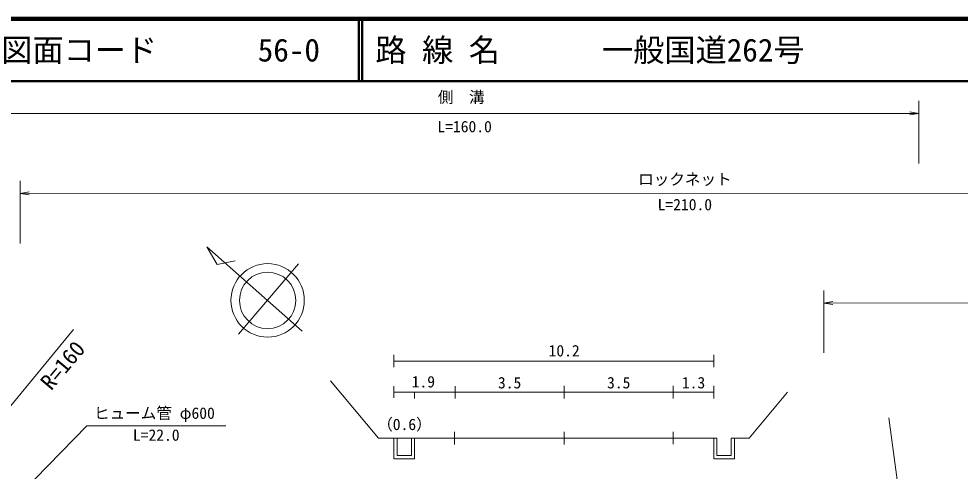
# Model space of a CAD drawing. Units: millimetres, scale not verified. Extents: x 40000 to 680000, y 20000 to 380000.
# Drawn here: x 123206 to 274169, y 307570 to 380000 of the extents above; entities that cross this region are included whole.
import ezdxf
from ezdxf.enums import TextEntityAlignment as Align

# ---------------------------------------------------------------- set-up
doc = ezdxf.new("R2010")
doc.units = ezdxf.units.MM
doc.header["$LTSCALE"] = 1000
for name, color, linetype, lineweight in [('M-BMK-SRVR', 3, 'Continuous', 13), ('M-STR-HTXT', 7, 'Continuous', 13), ('M-STR-STR3', 7, 'Continuous', 13), ('M-TTL', 2, 'Continuous', 140), ('M-TTL-LINE', 7, 'Continuous', 50)]:
    doc.layers.add(name, color=color, linetype=linetype, lineweight=lineweight)
doc.layers.add('M-TTL-TXT', color=7, linetype='Continuous')
doc.styles.add('ＭＳ ゴシック', font='')
doc.styles.get('ＭＳ ゴシック').set_extended_font_data('MS Gothic')

# ---------------------------------------------------------------- blocks, each defined once
blk = doc.blocks.new('open_arrow')
at = {"color": 0, "linetype": 'Continuous', "lineweight": -2}
blk.add_lwpolyline([(7.5, 1.25), (0, 0), (7.5, -1.25)], dxfattribs=at)

msp = doc.modelspace()

# ---------------------------------------------------------------- linework, layer by layer
at = {"layer": 'M-BMK-SRVR'}
for p, q in [((168644, 329988), (153360, 343504)), ((153360, 343504), (154993, 340645)), ((154993, 340645), (157888, 341263)), ((158411, 329489), (168056, 340771)), ((262751, 316107), (268334, 273815))]:
    msp.add_line(p, q, dxfattribs=at)
for radius in [5885, 4520]:
    msp.add_circle((163107, 334920), radius, dxfattribs=at)
at = {"layer": 'M-STR-HTXT'}
for p, q in [((131989, 330264), (102209, 294208)), ((183369, 326213), (183369, 324213)), ((234666, 326208), (234666, 324208)), ((183366, 325203), (234666, 325208)), ((180908, 312859), (173190, 322056)), ((183366, 321203), (183366, 319307)), ((183366, 320203), (193166, 320204)), ((186666, 320204), (186666, 319204)), ((193166, 321204), (193166, 319204)), ((193166, 320204), (210666, 320206)), ((210666, 321206), (210666, 319206)), ((210666, 320206), (228166, 320207)), ((228166, 321207), (228166, 319207)), ((228166, 320207), (234666, 320208)), ((234666, 321208), (234666, 319208)), ((240316, 312865), (246479, 320210)), ((180908, 312859), (186167, 312860)), ((183367, 312860), (183367, 309560)), ((183867, 312860), (183867, 310060)), ((186167, 312860), (235167, 312864)), ((186167, 312860), (186167, 310060)), ((186667, 312860), (186667, 309560)), ((193078, 313860), (193078, 311860)), ((210667, 313862), (210667, 311862)), ((228167, 313864), (228167, 311864)), ((234667, 312864), (234667, 309564)), ((235167, 312864), (235167, 310064)), ((237467, 312864), (240316, 312865)), ((237467, 312864), (237467, 310064)), ((237967, 312864), (237967, 309564)), ((183367, 309560), (186667, 309560)), ((183867, 310060), (186167, 310060)), ((234667, 309564), (237967, 309564)), ((235167, 310064), (237467, 310064))]:
    msp.add_line(p, q, dxfattribs=at)
at = {"layer": 'M-STR-STR3'}
for p, q in [((267549, 356858), (267548, 366858)), ((119399, 364845), (267548, 364858)), ((123400, 344046), (123399, 354046)), ((123399, 352046), (336650, 352065)), ((252324, 326496), (252323, 336496)), ((252323, 334496), (310459, 334501)), ((114030, 294284), (134085, 314821)), ((134085, 314821), (156422, 314823))]:
    msp.add_line(p, q, dxfattribs=at)
at = {"layer": 'M-TTL'}
msp.add_line((680000, 380000), (40000, 380000), dxfattribs=at)
at = {"layer": 'M-TTL-LINE'}
for p, q in [((177750, 380000), (177750, 370000)), ((178250, 380000), (178250, 370000)), ((40000, 370000), (680000, 370000))]:
    msp.add_line(p, q, dxfattribs=at)

# ---------------------------------------------------------------- block references
at = {"layer": 'M-STR-STR3', "xscale": 193, "yscale": 193, "rotation": 180}
msp.add_blockref('open_arrow', (267548, 364858), dxfattribs=at)
at = {"layer": 'M-STR-STR3', "xscale": 193, "yscale": 193}
for p in [(123399, 352046), (252323, 334496)]:
    msp.add_blockref('open_arrow', p, dxfattribs=at)

# ---------------------------------------------------------------- texts
at = {"layer": 'M-STR-HTXT', "style": 'ＭＳ ゴシック'}
for s, height, rotation, p in [('R=160', 2566, 49.996, (127423, 321174)), ('10.2', 1833, 0.005, (208166, 326860)), ('1.9', 1833, 0.005, (186212, 321887)), ('3.5', 1833, 0.005, (200041, 321736)), ('3.5', 1833, 0.005, (217541, 321738)), ('1.3', 1833, 0.005, (229541, 321739)), ('（0.6）', 1833, 0.005, (180678, 315057))]:
    msp.add_text(s, height=height, rotation=rotation, dxfattribs=at).set_placement(p, align=Align.MIDDLE_LEFT)
at = {"layer": 'M-STR-STR3', "style": 'ＭＳ ゴシック'}
for s, p in [('側\u3000溝', (190404, 366006)), ('L=160.0', (190333, 361286)), ('ロックネット', (222525, 352852)), ('L=210.0', (225650, 348793)), ('ヒューム管 φ600', (135253, 315395)), ('L=22.0', (141504, 311883))]:
    msp.add_text(s, height=1833, rotation=0.005, dxfattribs=at).set_placement(p, align=Align.BOTTOM_LEFT)
at = {"layer": 'M-TTL-TXT', "style": 'ＭＳ ゴシック'}
for s, p in [('図面コード', (120380, 375000)), ('56-0', (161521, 375000)), ('路 線 名', (180380, 375000)), ('一般国道262号', (216734, 375000))]:
    msp.add_text(s, height=3666, dxfattribs=at).set_placement(p, align=Align.MIDDLE_LEFT)

doc.saveas('drawing.dxf')
